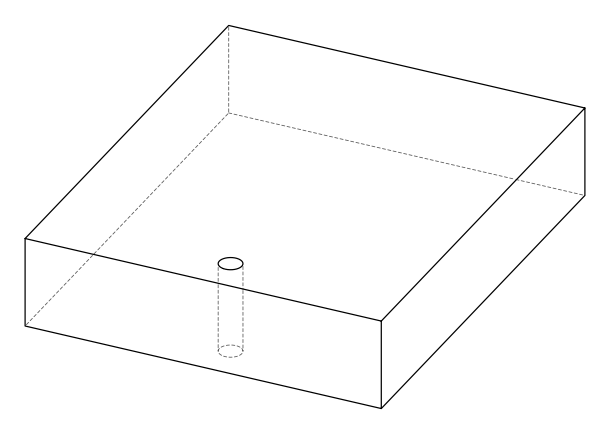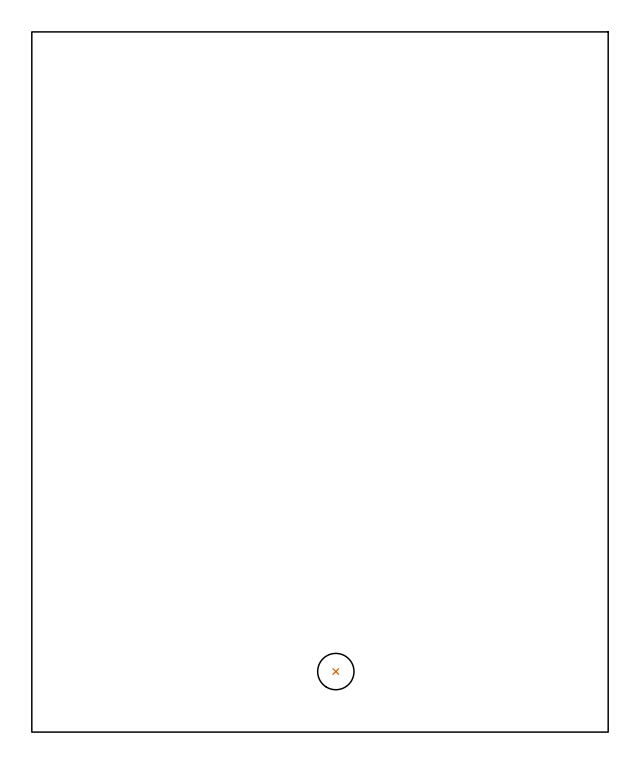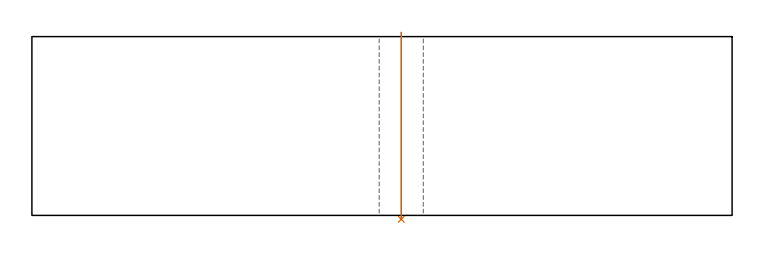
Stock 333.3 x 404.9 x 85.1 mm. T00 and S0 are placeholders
(PLAN: 1 operations, 0 tool changes, 0.4 min)
(1 INDEXABLE_INSERT_DRILL_THROUGH_HOLE_FROM_SOLID | STEP1HOLE | NXT0302_013 | 0.36 min | 29440 mm3)
(TOOL NXT0302_013 | Index. Insert Drill 21mm [880-D2100L25-05] | D21 PA176 FL105 Z2)
(OP 1 INDEXABLE_INSERT_DRILL_THROUGH_HOLE_FROM_SOLID)
G17 G21 G94 G90
T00 M6
G54
G17 G0 G90 X175.8 Y35. S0 M3
G43 Z95.1 H1
G94 G81 G98 Z-1.867 F250. R87.1
G80
M5
M2
